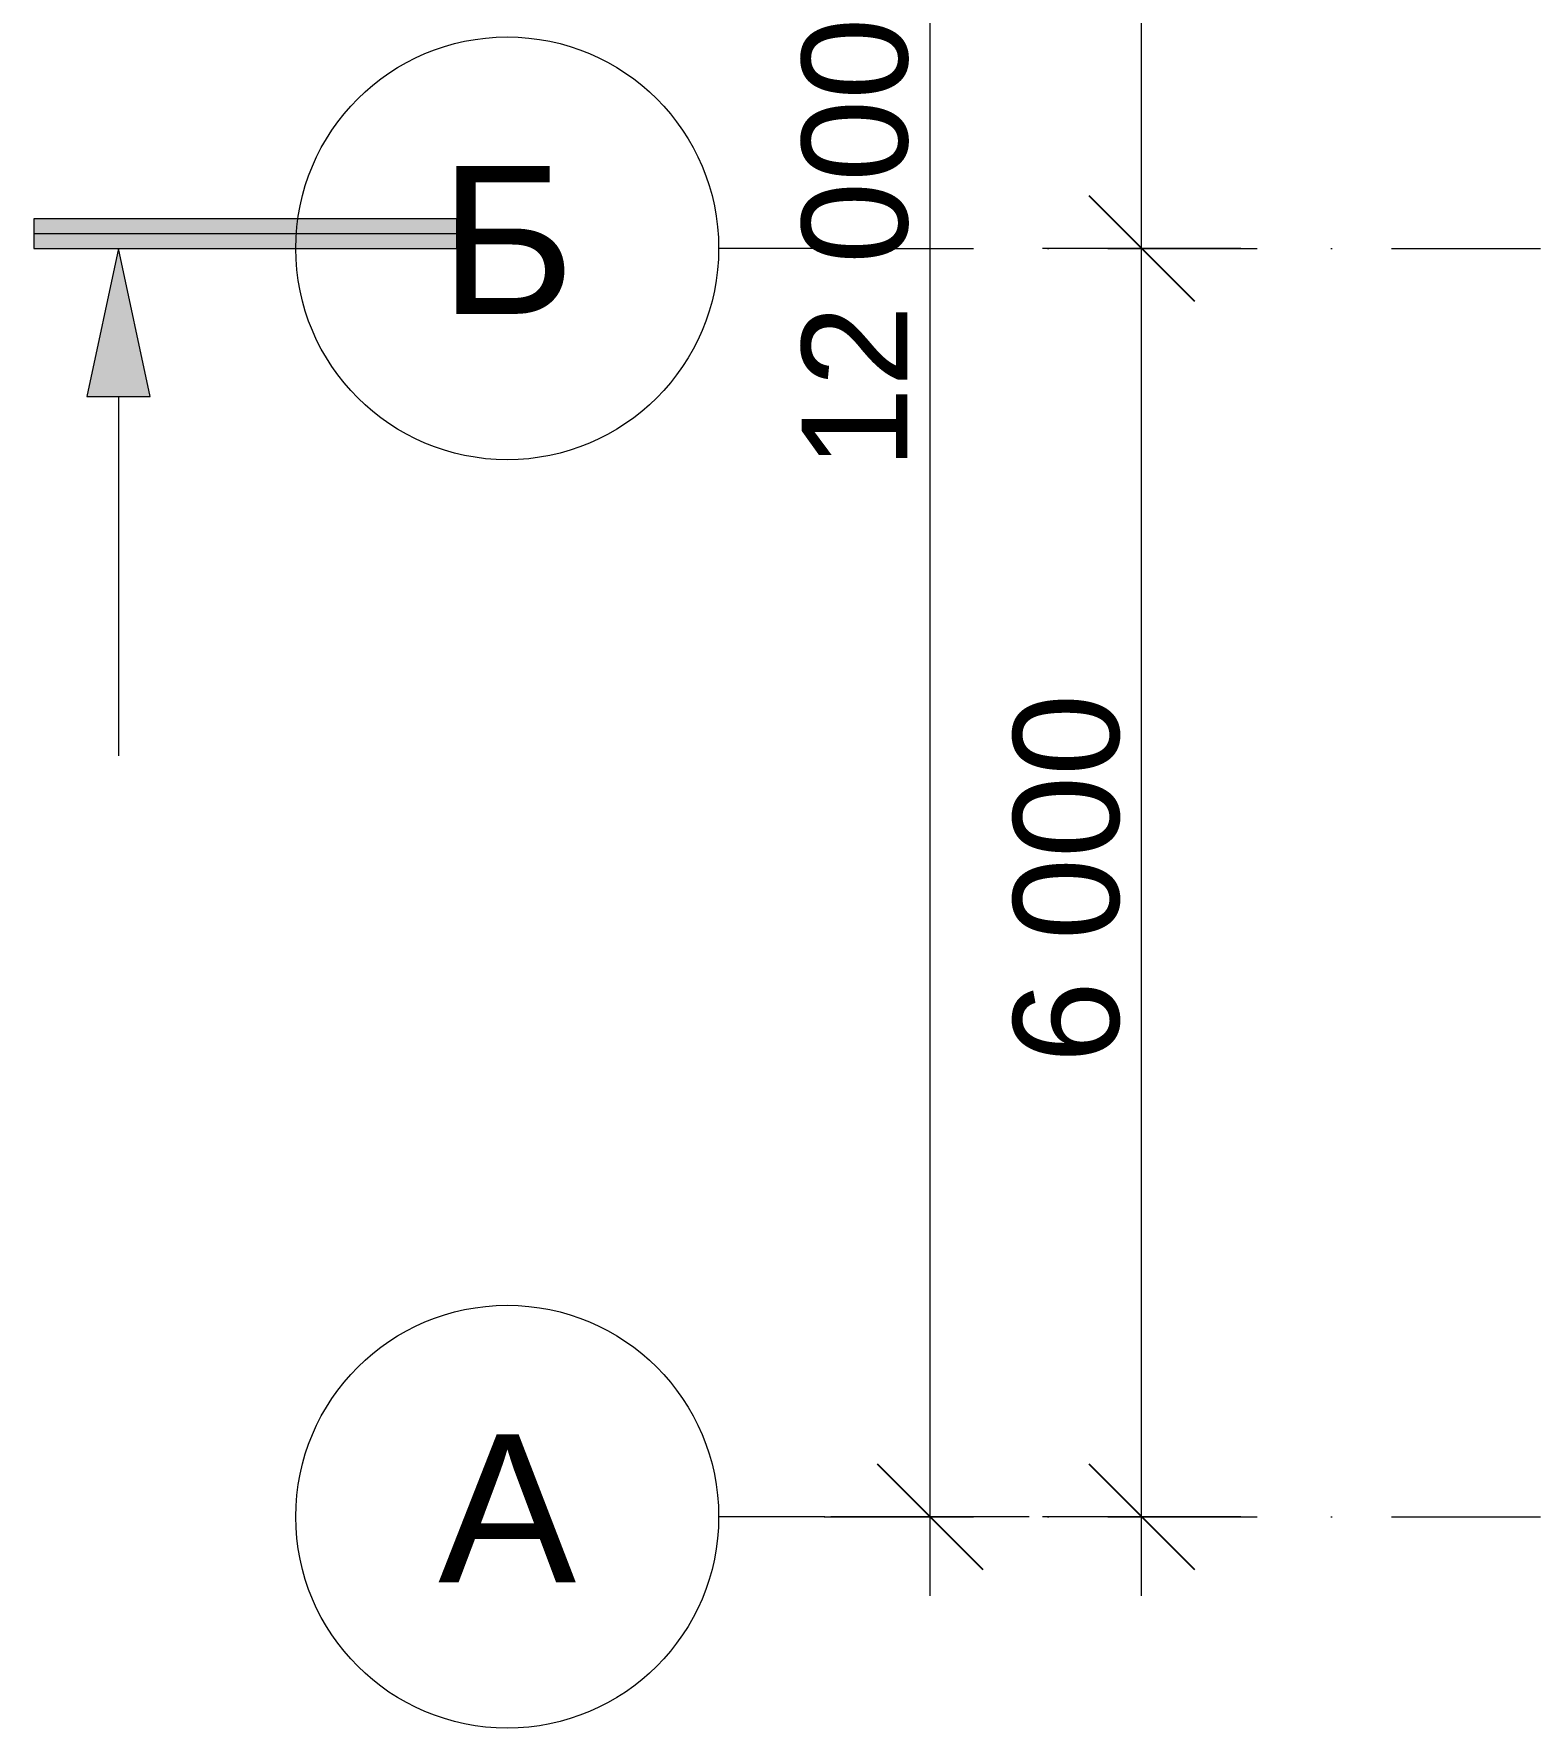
# Model space of a CAD drawing. Header units: millimetres. Extents: x -34838 to 729576, y -214038 to 121482.
# Drawn here: x -8238 to -1162, y -1000 to 7015 of the extents above; entities that cross this region are included whole.
import ezdxf
from ezdxf.enums import TextEntityAlignment as Align

# ---------------------------------------------------------------- set-up
doc = ezdxf.new("R2010")
doc.units = ezdxf.units.MM
doc.header["$MEASUREMENT"] = 0
doc.linetypes.add('Штрихпунктирная', pattern=[1340.555525, 705.555534, -352.777767, 0, -282.222223])
for name, color, linetype, lineweight in [('0_Ном._пера__45', 7, 'Continuous', 25), ('0_Ном._пера__5', 7, 'Continuous', 0), ('0_Ном._пера__85', 7, 'Continuous', 13), ('А _ _ НЕ ДЛЯ ДРУКУ (ДОПОМІЖНІ).ADD_Ном._пера__1', 7, 'Continuous', 13), ('А _ _ НЕ ДЛЯ ДРУКУ (ДОПОМІЖНІ).ADD_Ном._пера__20', 7, 'Continuous', 13), ('А _ ОСІ КООРДИНАЦІЙНІ.3D_Ном._пера__105', 7, 'Continuous', 13), ('А _ ОСІ КООРДИНАЦІЙНІ.3D_Ном._пера__25', 7, 'Continuous', 0)]:
    doc.layers.add(name, color=color, linetype=linetype, lineweight=lineweight)
doc.layers.add('А _ _ НЕ ДЛЯ ДРУКУ (ДОПОМІЖНІ).ADD', color=7, linetype='Continuous')
doc.layers.add('А _ ОСІ КООРДИНАЦІЙНІ.3D', color=7, linetype='Continuous')
doc.styles.add('СГЕНЕРИР_СТИЛЬ_1', font='Arial.ttf')
doc.dimstyles.new('СГЕНЕРИР_СТИЛЬ__1', dxfattribs={"dimtxt": 500, "dimasz": 475, "dimexe": 0.18, "dimexo": 0.0625, "dimgap": 0.09, "dimtad": 1, "dimdec": 0, "dimzin": 0, "dimdsep": 46, "dimtxsty": 'СГЕНЕРИР_СТИЛЬ_1', "dimblk": 'ARROWHEAD_6', "dimblk1": 'ARROWHEAD_6', "dimblk2": 'ARROWHEAD_6', "dimcen": 0.09, "dimse1": 1, "dimse2": 1, "dimclrd": 7, "dimclre": 7, "dimclrt": 7, "dimazin": 0, "dimtfac": 1, "dimtdec": 4, "dimtmove": 0, "dimatfit": 3, "dimfxl": 1, "dimtolj": 1, "dimtzin": 0, "dimarcsym": 0})

# ---------------------------------------------------------------- blocks, each defined once
blk = doc.blocks.new('*D232')
at = {"layer": '0_Ном._пера__45', "color": 7, "linetype": 'Continuous', "lineweight": 25, "transparency": 16777216}
for p, q in [((-3250, 6250), (-2750, 5750)), ((-3250, 250), (-2750, -250))]:
    blk.add_line(p, q, dxfattribs=at)
at = {"layer": '0_Ном._пера__85', "color": 7, "linetype": 'Continuous', "lineweight": 13, "transparency": 16777216}
for p, q in [((-2531.2, 6000), (-3468.7, 6000)), ((-3000, 0), (-3000, 6000)), ((-2531.2, 0), (-3468.7, 0)), ((-3000, -375), (-3000, 0))]:
    blk.add_line(p, q, dxfattribs=at)
at = {"layer": '0_Ном._пера__5', "color": 7, "lineweight": 0, "transparency": 16777216, "insert": (-3100, 2145.1), "char_height": 500, "attachment_point": 7, "rotation": 90, "style": 'СГЕНЕРИР_СТИЛЬ_1'}
blk.add_mtext('\\A1;{\\pql;\\fArial|b0|i0|c204|p34;6\xa0000}', dxfattribs=at)
blk = doc.blocks.new('ARROWHEAD_6')
at = {"color": 0, "linetype": 'Continuous', "lineweight": 0}
for p, q in [((-0.5, -0.5), (0.5, 0.5)), ((0, 0), (-1, 0))]:
    blk.add_line(p, q, dxfattribs=at)
blk = doc.blocks.new('*D234')
at = {"layer": '0_Ном._пера__45', "color": 7, "linetype": 'Continuous', "lineweight": 25, "transparency": 16777216}
for p, q in [((-2750, 11750), (-3250, 12250)), ((-3250, 6250), (-2750, 5750))]:
    blk.add_line(p, q, dxfattribs=at)
at = {"layer": '0_Ном._пера__85', "color": 7, "linetype": 'Continuous', "lineweight": 13, "transparency": 16777216}
for p, q in [((-3000, 12000), (-3000, 12375)), ((-2531.2, 12000), (-3468.7, 12000)), ((-3000, 6000), (-3000, 12000)), ((-2531.2, 6000), (-3468.7, 6000))]:
    blk.add_line(p, q, dxfattribs=at)
at = {"layer": '0_Ном._пера__5', "color": 7, "lineweight": 0, "transparency": 16777216, "insert": (-3100, 8145.1), "char_height": 500, "attachment_point": 7, "rotation": 90, "style": 'СГЕНЕРИР_СТИЛЬ_1'}
blk.add_mtext('\\A1;{\\pql;\\fArial|b0|i0|c204|p34;6\xa0000}', dxfattribs=at)
blk = doc.blocks.new('*D235')
at = {"layer": '0_Ном._пера__45', "color": 7, "linetype": 'Continuous', "lineweight": 25, "transparency": 16777216}
for p, q in [((-3750, 11750), (-4250, 12250)), ((-4250, 250), (-3750, -250))]:
    blk.add_line(p, q, dxfattribs=at)
at = {"layer": '0_Ном._пера__85', "color": 7, "linetype": 'Continuous', "lineweight": 13, "transparency": 16777216}
for p, q in [((-4000, 12000), (-4000, 12375)), ((-3531.2, 12000), (-4468.7, 12000)), ((-4000, 0), (-4000, 12000)), ((-3531.2, 0), (-4468.7, 0)), ((-4000, -375), (-4000, 0))]:
    blk.add_line(p, q, dxfattribs=at)
at = {"layer": '0_Ном._пера__5', "color": 7, "lineweight": 0, "transparency": 16777216, "insert": (-4100, 4955.4), "char_height": 500, "attachment_point": 7, "rotation": 90, "style": 'СГЕНЕРИР_СТИЛЬ_1'}
blk.add_mtext('\\A1;{\\pql;\\fArial|b0|i0|c204|p34;12\xa0000}', dxfattribs=at)
blk = doc.blocks.new('Плоскость Сечения_1_4', base_point=(-8238.5, 6070))
at = {"layer": 'А _ _ НЕ ДЛЯ ДРУКУ (ДОПОМІЖНІ).ADD', "linetype": 'Continuous', "lineweight": 0, "true_color": 0x000000}
for points in [[(-8238.5, 6000), (-6238.5, 6000), (-6238.5, 6140), (-8238.5, 6140)], [(-7988.5, 5300), (-7688.5, 5300), (-7838.5, 6000)]]:
    blk.add_hatch(color=18, dxfattribs=at).paths.add_polyline_path(points)
at = {"layer": 'А _ _ НЕ ДЛЯ ДРУКУ (ДОПОМІЖНІ).ADD_Ном._пера__1', "color": 7, "linetype": 'Continuous', "lineweight": 13}
for p, q in [((-6238.5, 6140), (-8238.5, 6140)), ((-8238.5, 6140), (-8238.5, 6000)), ((-6238.5, 6000), (-6238.5, 6140)), ((-8238.5, 6000), (-6238.5, 6000)), ((-7838.5, 6000), (-7988.5, 5300)), ((-7688.5, 5300), (-7838.5, 6000)), ((-7988.5, 5300), (-7688.5, 5300)), ((-7838.5, 5300), (-7838.5, 3600))]:
    blk.add_line(p, q, dxfattribs=at)
at = {"layer": 'А _ _ НЕ ДЛЯ ДРУКУ (ДОПОМІЖНІ).ADD_Ном._пера__20', "color": 7, "linetype": 'Continuous', "lineweight": 13}
blk.add_line((-8238.5, 6070), (-6238.5, 6070), dxfattribs=at)
blk = doc.blocks.new('Стандартный Маркер Сетки_2')
at = {"layer": 'А _ ОСІ КООРДИНАЦІЙНІ.3D_Ном._пера__105', "color": 7, "linetype": 'Штрихпунктирная', "lineweight": 13}
for q in [(0, 0), (99754.182117, 0)]:
    blk.add_line((500, 0), q, dxfattribs=at)
at = {"layer": 'А _ ОСІ КООРДИНАЦІЙНІ.3D_Ном._пера__105', "color": 7, "linetype": 'Continuous', "lineweight": 13}
blk.add_circle((-1000, 0), 1000, dxfattribs=at)
at = {"layer": 'А _ ОСІ КООРДИНАЦІЙНІ.3D_Ном._пера__105', "color": 7, "linetype": 'Штрихпунктирная', "lineweight": 13}
blk.add_point((500, 0), dxfattribs=at)
blk.add_point((500, 0), dxfattribs=at)
at = {"layer": 'А _ ОСІ КООРДИНАЦІЙНІ.3D_Ном._пера__25', "color": 7, "lineweight": 0, "style": 'СГЕНЕРИР_СТИЛЬ_1'}
blk.add_attdef('AC_MarkerText_1', text='', height=700, dxfattribs=at).set_placement((-1000, 40.005), align=Align.MIDDLE_CENTER)

msp = doc.modelspace()

# ---------------------------------------------------------------- block references
at = {"layer": 'А _ _ НЕ ДЛЯ ДРУКУ (ДОПОМІЖНІ).ADD', "color": 7, "lineweight": 13}
msp.add_blockref('Плоскость Сечения_1_4', (-8238.5, 6070), dxfattribs=at)
at = {"layer": 'А _ ОСІ КООРДИНАЦІЙНІ.3D', "color": 7, "linetype": 'Continuous', "lineweight": 60, "zscale": 1000}
for p, values in [((-5000, 6000), {'AC_MarkerText_1': 'Б'}), ((-5000, 0), {'AC_MarkerText_1': 'А'})]:
    msp.add_blockref('Стандартный Маркер Сетки_2', p, dxfattribs=at).add_auto_attribs(values)

# ---------------------------------------------------------------- dimensions: what is measured, and where the dimension line sits
at = {"color": 7, "linetype": 'Continuous', "lineweight": 13}
for base, p1, p2, picture, middle in [((-4000, 12000), (-5000, 0), (-5000, 12000), '*D235', (-4350, 6004.8)), ((-3000, 12000), (-5000, 6000), (-5000, 12000), '*D234', (-3350, 9004)), ((-3000, 6000), (-5000, 0), (-5000, 6000), '*D232', (-3350, 3004))]:
    dim = msp.add_linear_dim(base=base, p1=p1, p2=p2, angle=90, dimstyle='СГЕНЕРИР_СТИЛЬ__1', dxfattribs=at)
    dim.commit()
    dim.dimension.update_dxf_attribs({"geometry": picture, "text_midpoint": middle, "dimtype": 160, "text_rotation": 90})

doc.saveas('drawing.dxf')
